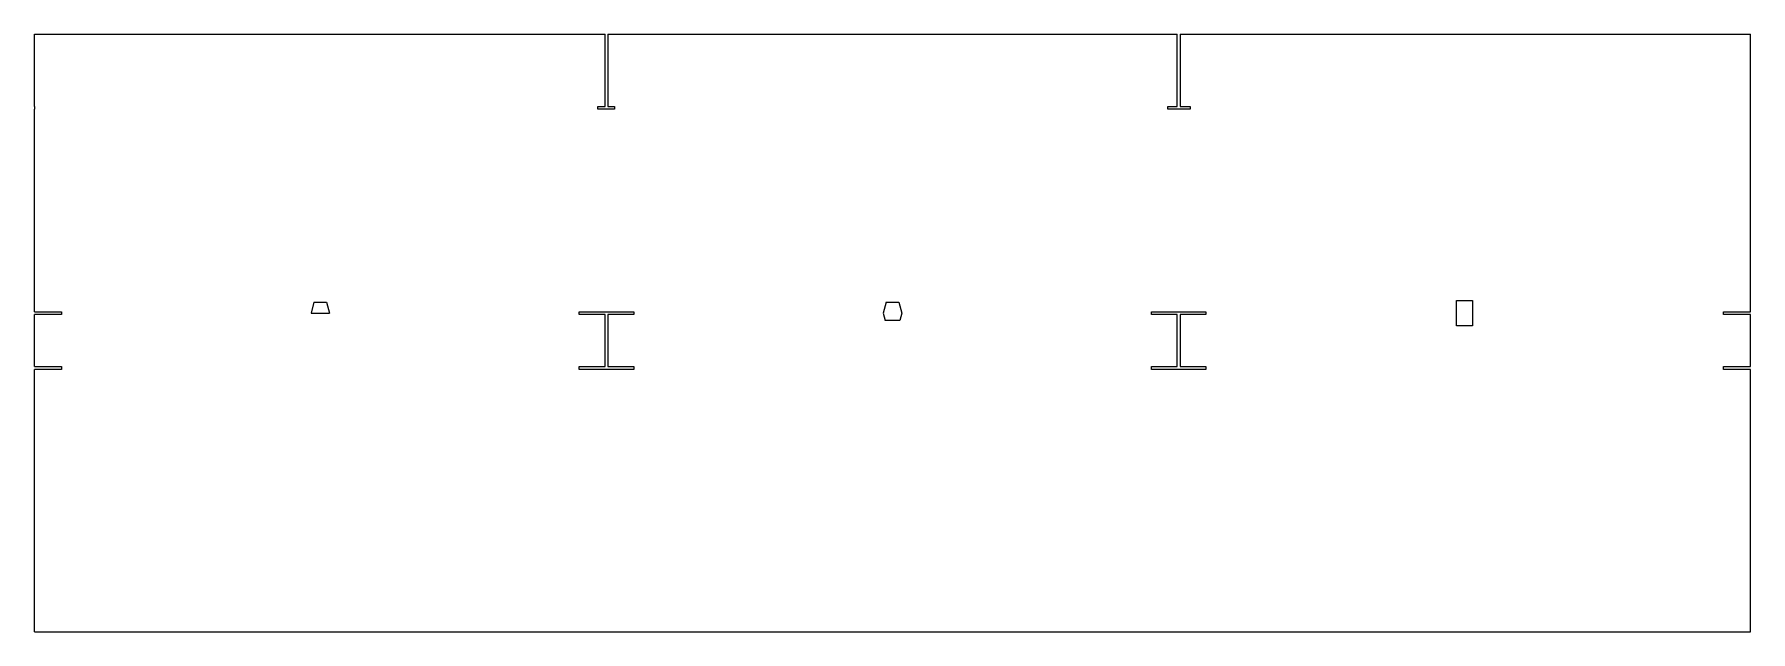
# Model space of a CAD drawing. Header units: inches. Extents: x -4.16 to -1.09, y 6.31 to 7.38.
import ezdxf

# ---------------------------------------------------------------- set-up
doc = ezdxf.new("R2010")
doc.units = ezdxf.units.IN
doc.header["$MEASUREMENT"] = 0

msp = doc.modelspace()

# ---------------------------------------------------------------- linework, layer by layer
at = {"color": 7, "linetype": 'Continuous'}
for p, q in [((-4.158, 7.3816), (-3.137, 7.3816)), ((-4.158, 7.2526), (-4.158, 7.3816)), ((-3.137, 7.2526), (-3.137, 7.3816)), ((-3.1319, 7.3816), (-2.1134, 7.3816)), ((-3.1319, 7.3816), (-3.1319, 7.2526)), ((-2.1134, 7.2526), (-2.1134, 7.3816)), ((-2.1082, 7.3816), (-1.0872, 7.3816)), ((-2.1082, 7.3816), (-2.1082, 7.2526)), ((-1.0872, 7.2526), (-1.0872, 7.3816)), ((-4.158, 7.2526), (-4.158, 7.2513)), ((-4.158, 7.2513), (-4.158, 7.2492)), ((-4.158, 7.2492), (-4.158, 7.2475)), ((-4.158, 6.8851), (-4.158, 7.2475)), ((-3.15, 7.2475), (-3.15, 7.2526)), ((-3.15, 7.2526), (-3.137, 7.2526)), ((-3.1344, 7.2475), (-3.15, 7.2475)), ((-3.12, 7.2475), (-3.1344, 7.2475)), ((-3.1319, 7.2526), (-3.12, 7.2526)), ((-3.12, 7.2526), (-3.12, 7.2475)), ((-2.13, 7.2475), (-2.13, 7.2526)), ((-2.13, 7.2526), (-2.1134, 7.2526)), ((-2.1108, 7.2475), (-2.13, 7.2475)), ((-2.09, 7.2475), (-2.1108, 7.2475)), ((-2.1082, 7.2526), (-2.09, 7.2526)), ((-2.09, 7.2526), (-2.09, 7.2475)), ((-1.0872, 7.2513), (-1.0872, 7.2526)), ((-1.0872, 7.2492), (-1.0872, 7.2513)), ((-1.0872, 7.2475), (-1.0872, 7.2492)), ((-1.0872, 6.8851), (-1.0872, 7.2475)), ((-4.158, 6.8851), (-4.1093, 6.8851)), ((-4.1093, 6.8799), (-4.158, 6.8799)), ((-4.158, 6.7869), (-4.158, 6.8799)), ((-4.1093, 6.8851), (-4.1093, 6.8799)), ((-3.658, 6.9023), (-3.663, 6.8825)), ((-3.663, 6.8825), (-3.63, 6.8825)), ((-3.658, 6.9023), (-3.635, 6.9023)), ((-3.635, 6.9023), (-3.63, 6.8825)), ((-3.1832, 6.8799), (-3.1832, 6.8851)), ((-3.1832, 6.8851), (-3.1344, 6.8851)), ((-3.137, 6.8799), (-3.1832, 6.8799)), ((-3.137, 6.7869), (-3.137, 6.8799)), ((-3.1344, 6.8851), (-3.0857, 6.8851)), ((-3.0857, 6.8799), (-3.1319, 6.8799)), ((-3.1319, 6.8799), (-3.1319, 6.7869)), ((-3.0857, 6.8851), (-3.0857, 6.8799)), ((-2.6341, 6.9022), (-2.6391, 6.8825)), ((-2.6391, 6.8825), (-2.6358, 6.8693)), ((-2.6341, 6.9022), (-2.6111, 6.9022)), ((-2.6111, 6.9022), (-2.6061, 6.8825)), ((-2.6061, 6.8825), (-2.6094, 6.8693)), ((-2.1595, 6.8799), (-2.1595, 6.8851)), ((-2.1595, 6.8851), (-2.1108, 6.8851)), ((-2.1134, 6.8799), (-2.1595, 6.8799)), ((-2.1134, 6.7869), (-2.1134, 6.8799)), ((-2.1108, 6.8851), (-2.0621, 6.8851)), ((-2.0621, 6.8799), (-2.1082, 6.8799)), ((-2.1082, 6.8799), (-2.1082, 6.7869)), ((-2.0621, 6.8851), (-2.0621, 6.8799)), ((-1.6134, 6.905), (-1.5846, 6.905)), ((-1.6134, 6.86), (-1.6134, 6.905)), ((-1.5846, 6.905), (-1.5846, 6.86)), ((-1.1359, 6.8799), (-1.1359, 6.8851)), ((-1.1359, 6.8851), (-1.0872, 6.8851)), ((-1.0872, 6.8799), (-1.1359, 6.8799)), ((-1.0872, 6.7869), (-1.0872, 6.8799)), ((-2.6094, 6.8693), (-2.6358, 6.8693)), ((-1.5846, 6.86), (-1.6134, 6.86)), ((-4.158, 6.7869), (-4.1093, 6.7869)), ((-4.1093, 6.7869), (-4.1093, 6.7818)), ((-3.1832, 6.7818), (-3.1832, 6.7869)), ((-3.1832, 6.7869), (-3.137, 6.7869)), ((-3.1319, 6.7869), (-3.0857, 6.7869)), ((-3.0857, 6.7869), (-3.0857, 6.7818)), ((-2.1595, 6.7818), (-2.1595, 6.7869)), ((-2.1595, 6.7869), (-2.1134, 6.7869)), ((-2.1082, 6.7869), (-2.0621, 6.7869)), ((-2.0621, 6.7869), (-2.0621, 6.7818)), ((-1.1359, 6.7818), (-1.1359, 6.7869)), ((-1.1359, 6.7869), (-1.0872, 6.7869)), ((-4.1093, 6.7818), (-4.158, 6.7818)), ((-4.158, 6.3125), (-4.158, 6.7818)), ((-3.1344, 6.7818), (-3.1832, 6.7818)), ((-3.0857, 6.7818), (-3.1344, 6.7818)), ((-2.1108, 6.7818), (-2.1595, 6.7818)), ((-2.0621, 6.7818), (-2.1108, 6.7818)), ((-1.0872, 6.7818), (-1.1359, 6.7818)), ((-1.0872, 6.3125), (-1.0872, 6.7818)), ((-4.158, 6.3125), (-3.1344, 6.3125)), ((-3.1344, 6.3125), (-2.1108, 6.3125)), ((-2.1108, 6.3125), (-1.0872, 6.3125))]:
    msp.add_line(p, q, dxfattribs=at)

doc.saveas('drawing.dxf')
